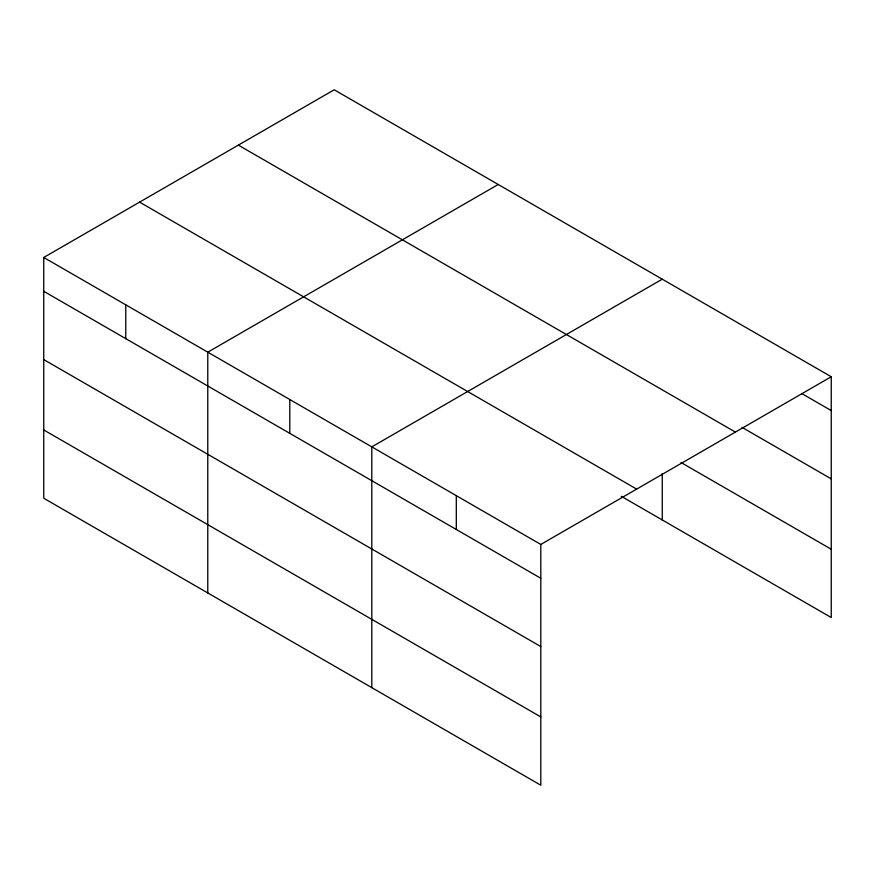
<?xml version="1.0" encoding="UTF-8"?>
<svg xmlns="http://www.w3.org/2000/svg" width="875" height="875" viewBox="0 0 875 875"><rect width="100%" height="100%" fill="white"/><g stroke="black" fill="none" stroke-linecap="round" stroke-linejoin="round"><path stroke-width="1.31" d="M43.75 257.469L540.805 544.447L540.805 785.214L43.75 498.247L43.75 257.469L334.195 89.786L831.25 376.753L831.25 617.531L621.25 496.278M498.225 184.483L207.78 352.177L207.78 592.944M662.255 279.18L371.798 446.873L371.798 687.652M540.805 544.447L831.25 376.753M801.916 393.641L831.25 410.572M742.055 427.372L831.25 478.866M238.35 145.119L735.405 432.086M681.034 462.503L831.25 549.238M139.595 202.136L636.65 489.103M43.75 291.298L540.805 578.266M43.75 359.592L540.805 646.559M43.75 429.953L540.805 716.92M662.255 473.517L662.255 519.958M456.302 495.655L456.302 529.484M289.789 399.525L289.789 433.344M125.759 304.817L125.759 338.647"/></g></svg>
